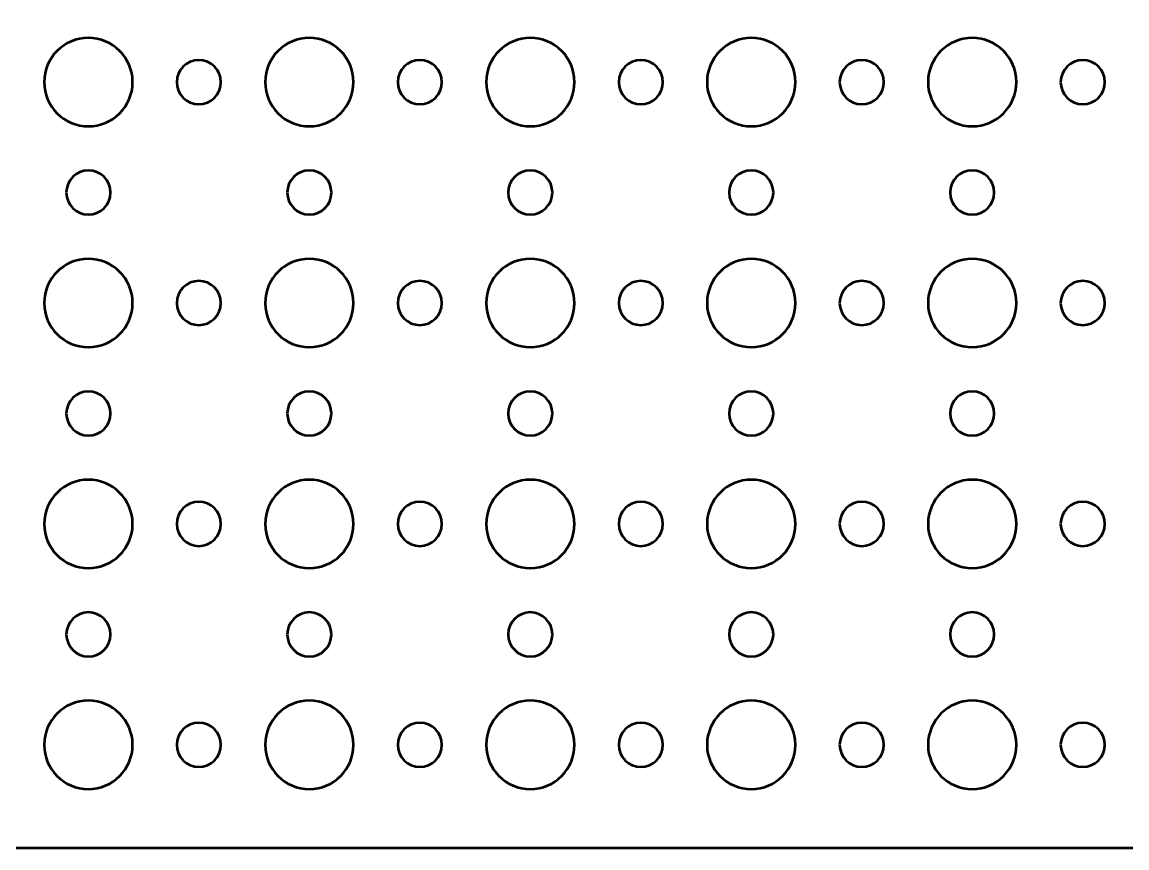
# Model space of a CAD drawing. Header units: centimetres. Extents: x -29.9 to 29.9, y -20.9 to 20.9.
# Drawn here: x -7.2 to 0.3, y -20.95 to -15.34 of the extents above; entities that cross this region are included whole.
import ezdxf

# ---------------------------------------------------------------- set-up
doc = ezdxf.new("R2010")
doc.units = ezdxf.units.CM
doc.header["$MEASUREMENT"] = 0
doc.layers.add('Layer 1', color=7, linetype='Continuous')

msp = doc.modelspace()

# ---------------------------------------------------------------- linework, layer by layer
at = {"layer": 'Layer 1', "lineweight": 53}
for points, knots in [([(29.45, -20.95), (29.45, -20.95), (-29.45, -20.95), (-29.45, -20.95), (-29.45, -20.95), (-29.72614, -20.95), (-29.95, -20.72614), (-29.95, -20.45), (-29.95, -20.45), (-29.95, -20.45), (-29.95, 20.45), (-29.95, 20.45), (-29.95, 20.45), (-29.95, 20.72614), (-29.72614, 20.95), (-29.45, 20.95), (-29.45, 20.95), (-29.45, 20.95), (29.45, 20.95), (29.45, 20.95), (29.45, 20.95), (29.72614, 20.95), (29.95, 20.72614), (29.95, 20.45), (29.95, 20.45), (29.95, 20.45), (29.95, -20.45), (29.95, -20.45), (29.95, -20.45), (29.95, -20.72614), (29.72614, -20.95), (29.45, -20.95)], [0, 0, 0, 0, 0.1111111, 0.1111111, 0.1111111, 0.1111111, 0.2222222, 0.2222222, 0.2222222, 0.2222222, 0.3333333, 0.3333333, 0.3333333, 0.3333333, 0.4444444, 0.4444444, 0.4444444, 0.4444444, 0.5555556, 0.5555556, 0.5555556, 0.5555556, 0.6666667, 0.6666667, 0.6666667, 0.6666667, 0.7777778, 0.7777778, 0.7777778, 0.7777778, 1, 1, 1, 1]), ([(-7.05, -15.75), (-7.05, -15.58431), (-6.91569, -15.45), (-6.75, -15.45), (-6.75, -15.45), (-6.58431, -15.45), (-6.45, -15.58431), (-6.45, -15.75), (-6.45, -15.75), (-6.45, -15.91569), (-6.58431, -16.05), (-6.75, -16.05), (-6.75, -16.05), (-6.91569, -16.05), (-7.05, -15.91569), (-7.05, -15.75)], [0, 0, 0, 0, 0.2, 0.2, 0.2, 0.2, 0.4, 0.4, 0.4, 0.4, 0.6, 0.6, 0.6, 0.6, 1, 1, 1, 1]), ([(-5.55, -15.75), (-5.55, -15.58431), (-5.41569, -15.45), (-5.25, -15.45), (-5.25, -15.45), (-5.08431, -15.45), (-4.95, -15.58431), (-4.95, -15.75), (-4.95, -15.75), (-4.95, -15.91569), (-5.08431, -16.05), (-5.25, -16.05), (-5.25, -16.05), (-5.41569, -16.05), (-5.55, -15.91569), (-5.55, -15.75)], [0, 0, 0, 0, 0.2, 0.2, 0.2, 0.2, 0.4, 0.4, 0.4, 0.4, 0.6, 0.6, 0.6, 0.6, 1, 1, 1, 1]), ([(-4.05, -15.75), (-4.05, -15.58431), (-3.91569, -15.45), (-3.75, -15.45), (-3.75, -15.45), (-3.58431, -15.45), (-3.45, -15.58431), (-3.45, -15.75), (-3.45, -15.75), (-3.45, -15.91569), (-3.58431, -16.05), (-3.75, -16.05), (-3.75, -16.05), (-3.91569, -16.05), (-4.05, -15.91569), (-4.05, -15.75)], [0, 0, 0, 0, 0.2, 0.2, 0.2, 0.2, 0.4, 0.4, 0.4, 0.4, 0.6, 0.6, 0.6, 0.6, 1, 1, 1, 1]), ([(-2.55, -15.75), (-2.55, -15.58431), (-2.41569, -15.45), (-2.25, -15.45), (-2.25, -15.45), (-2.08431, -15.45), (-1.95, -15.58431), (-1.95, -15.75), (-1.95, -15.75), (-1.95, -15.91569), (-2.08431, -16.05), (-2.25, -16.05), (-2.25, -16.05), (-2.41569, -16.05), (-2.55, -15.91569), (-2.55, -15.75)], [0, 0, 0, 0, 0.2, 0.2, 0.2, 0.2, 0.4, 0.4, 0.4, 0.4, 0.6, 0.6, 0.6, 0.6, 1, 1, 1, 1]), ([(-1.05, -15.75), (-1.05, -15.58431), (-0.91569, -15.45), (-0.75, -15.45), (-0.75, -15.45), (-0.58431, -15.45), (-0.45, -15.58431), (-0.45, -15.75), (-0.45, -15.75), (-0.45, -15.91569), (-0.58431, -16.05), (-0.75, -16.05), (-0.75, -16.05), (-0.91569, -16.05), (-1.05, -15.91569), (-1.05, -15.75)], [0, 0, 0, 0, 0.2, 0.2, 0.2, 0.2, 0.4, 0.4, 0.4, 0.4, 0.6, 0.6, 0.6, 0.6, 1, 1, 1, 1]), ([(-6.15, -15.75), (-6.15, -15.66716), (-6.08284, -15.6), (-6, -15.6), (-6, -15.6), (-5.91716, -15.6), (-5.85, -15.66716), (-5.85, -15.75), (-5.85, -15.75), (-5.85, -15.83284), (-5.91716, -15.9), (-6, -15.9), (-6, -15.9), (-6.08284, -15.9), (-6.15, -15.83284), (-6.15, -15.75)], [0, 0, 0, 0, 0.2, 0.2, 0.2, 0.2, 0.4, 0.4, 0.4, 0.4, 0.6, 0.6, 0.6, 0.6, 1, 1, 1, 1]), ([(-4.65, -15.75), (-4.65, -15.66716), (-4.58284, -15.6), (-4.5, -15.6), (-4.5, -15.6), (-4.41716, -15.6), (-4.35, -15.66716), (-4.35, -15.75), (-4.35, -15.75), (-4.35, -15.83284), (-4.41716, -15.9), (-4.5, -15.9), (-4.5, -15.9), (-4.58284, -15.9), (-4.65, -15.83284), (-4.65, -15.75)], [0, 0, 0, 0, 0.2, 0.2, 0.2, 0.2, 0.4, 0.4, 0.4, 0.4, 0.6, 0.6, 0.6, 0.6, 1, 1, 1, 1]), ([(-3.15, -15.75), (-3.15, -15.66716), (-3.08284, -15.6), (-3, -15.6), (-3, -15.6), (-2.91716, -15.6), (-2.85, -15.66716), (-2.85, -15.75), (-2.85, -15.75), (-2.85, -15.83284), (-2.91716, -15.9), (-3, -15.9), (-3, -15.9), (-3.08284, -15.9), (-3.15, -15.83284), (-3.15, -15.75)], [0, 0, 0, 0, 0.2, 0.2, 0.2, 0.2, 0.4, 0.4, 0.4, 0.4, 0.6, 0.6, 0.6, 0.6, 1, 1, 1, 1]), ([(-1.65, -15.75), (-1.65, -15.66716), (-1.58284, -15.6), (-1.5, -15.6), (-1.5, -15.6), (-1.41716, -15.6), (-1.35, -15.66716), (-1.35, -15.75), (-1.35, -15.75), (-1.35, -15.83284), (-1.41716, -15.9), (-1.5, -15.9), (-1.5, -15.9), (-1.58284, -15.9), (-1.65, -15.83284), (-1.65, -15.75)], [0, 0, 0, 0, 0.2, 0.2, 0.2, 0.2, 0.4, 0.4, 0.4, 0.4, 0.6, 0.6, 0.6, 0.6, 1, 1, 1, 1]), ([(-0.15, -15.75), (-0.15, -15.66716), (-0.08284, -15.6), (0, -15.6), (0, -15.6), (0.08284, -15.6), (0.15, -15.66716), (0.15, -15.75), (0.15, -15.75), (0.15, -15.83284), (0.08284, -15.9), (0, -15.9), (0, -15.9), (-0.08284, -15.9), (-0.15, -15.83284), (-0.15, -15.75)], [0, 0, 0, 0, 0.2, 0.2, 0.2, 0.2, 0.4, 0.4, 0.4, 0.4, 0.6, 0.6, 0.6, 0.6, 1, 1, 1, 1]), ([(-6.9, -16.5), (-6.9, -16.41716), (-6.83284, -16.35), (-6.75, -16.35), (-6.75, -16.35), (-6.66716, -16.35), (-6.6, -16.41716), (-6.6, -16.5), (-6.6, -16.5), (-6.6, -16.58284), (-6.66716, -16.65), (-6.75, -16.65), (-6.75, -16.65), (-6.83284, -16.65), (-6.9, -16.58284), (-6.9, -16.5)], [0, 0, 0, 0, 0.2, 0.2, 0.2, 0.2, 0.4, 0.4, 0.4, 0.4, 0.6, 0.6, 0.6, 0.6, 1, 1, 1, 1]), ([(-5.4, -16.5), (-5.4, -16.41716), (-5.33284, -16.35), (-5.25, -16.35), (-5.25, -16.35), (-5.16716, -16.35), (-5.1, -16.41716), (-5.1, -16.5), (-5.1, -16.5), (-5.1, -16.58284), (-5.16716, -16.65), (-5.25, -16.65), (-5.25, -16.65), (-5.33284, -16.65), (-5.4, -16.58284), (-5.4, -16.5)], [0, 0, 0, 0, 0.2, 0.2, 0.2, 0.2, 0.4, 0.4, 0.4, 0.4, 0.6, 0.6, 0.6, 0.6, 1, 1, 1, 1]), ([(-3.9, -16.5), (-3.9, -16.41716), (-3.83284, -16.35), (-3.75, -16.35), (-3.75, -16.35), (-3.66716, -16.35), (-3.6, -16.41716), (-3.6, -16.5), (-3.6, -16.5), (-3.6, -16.58284), (-3.66716, -16.65), (-3.75, -16.65), (-3.75, -16.65), (-3.83284, -16.65), (-3.9, -16.58284), (-3.9, -16.5)], [0, 0, 0, 0, 0.2, 0.2, 0.2, 0.2, 0.4, 0.4, 0.4, 0.4, 0.6, 0.6, 0.6, 0.6, 1, 1, 1, 1]), ([(-2.4, -16.5), (-2.4, -16.41716), (-2.33284, -16.35), (-2.25, -16.35), (-2.25, -16.35), (-2.16716, -16.35), (-2.1, -16.41716), (-2.1, -16.5), (-2.1, -16.5), (-2.1, -16.58284), (-2.16716, -16.65), (-2.25, -16.65), (-2.25, -16.65), (-2.33284, -16.65), (-2.4, -16.58284), (-2.4, -16.5)], [0, 0, 0, 0, 0.2, 0.2, 0.2, 0.2, 0.4, 0.4, 0.4, 0.4, 0.6, 0.6, 0.6, 0.6, 1, 1, 1, 1]), ([(-0.9, -16.5), (-0.9, -16.41716), (-0.83284, -16.35), (-0.75, -16.35), (-0.75, -16.35), (-0.66716, -16.35), (-0.6, -16.41716), (-0.6, -16.5), (-0.6, -16.5), (-0.6, -16.58284), (-0.66716, -16.65), (-0.75, -16.65), (-0.75, -16.65), (-0.83284, -16.65), (-0.9, -16.58284), (-0.9, -16.5)], [0, 0, 0, 0, 0.2, 0.2, 0.2, 0.2, 0.4, 0.4, 0.4, 0.4, 0.6, 0.6, 0.6, 0.6, 1, 1, 1, 1]), ([(-7.05, -17.25), (-7.05, -17.08431), (-6.91569, -16.95), (-6.75, -16.95), (-6.75, -16.95), (-6.58431, -16.95), (-6.45, -17.08431), (-6.45, -17.25), (-6.45, -17.25), (-6.45, -17.41569), (-6.58431, -17.55), (-6.75, -17.55), (-6.75, -17.55), (-6.91569, -17.55), (-7.05, -17.41569), (-7.05, -17.25)], [0, 0, 0, 0, 0.2, 0.2, 0.2, 0.2, 0.4, 0.4, 0.4, 0.4, 0.6, 0.6, 0.6, 0.6, 1, 1, 1, 1]), ([(-5.55, -17.25), (-5.55, -17.08431), (-5.41569, -16.95), (-5.25, -16.95), (-5.25, -16.95), (-5.08431, -16.95), (-4.95, -17.08431), (-4.95, -17.25), (-4.95, -17.25), (-4.95, -17.41569), (-5.08431, -17.55), (-5.25, -17.55), (-5.25, -17.55), (-5.41569, -17.55), (-5.55, -17.41569), (-5.55, -17.25)], [0, 0, 0, 0, 0.2, 0.2, 0.2, 0.2, 0.4, 0.4, 0.4, 0.4, 0.6, 0.6, 0.6, 0.6, 1, 1, 1, 1]), ([(-4.05, -17.25), (-4.05, -17.08431), (-3.91569, -16.95), (-3.75, -16.95), (-3.75, -16.95), (-3.58431, -16.95), (-3.45, -17.08431), (-3.45, -17.25), (-3.45, -17.25), (-3.45, -17.41569), (-3.58431, -17.55), (-3.75, -17.55), (-3.75, -17.55), (-3.91569, -17.55), (-4.05, -17.41569), (-4.05, -17.25)], [0, 0, 0, 0, 0.2, 0.2, 0.2, 0.2, 0.4, 0.4, 0.4, 0.4, 0.6, 0.6, 0.6, 0.6, 1, 1, 1, 1]), ([(-2.55, -17.25), (-2.55, -17.08431), (-2.41569, -16.95), (-2.25, -16.95), (-2.25, -16.95), (-2.08431, -16.95), (-1.95, -17.08431), (-1.95, -17.25), (-1.95, -17.25), (-1.95, -17.41569), (-2.08431, -17.55), (-2.25, -17.55), (-2.25, -17.55), (-2.41569, -17.55), (-2.55, -17.41569), (-2.55, -17.25)], [0, 0, 0, 0, 0.2, 0.2, 0.2, 0.2, 0.4, 0.4, 0.4, 0.4, 0.6, 0.6, 0.6, 0.6, 1, 1, 1, 1]), ([(-1.05, -17.25), (-1.05, -17.08431), (-0.91569, -16.95), (-0.75, -16.95), (-0.75, -16.95), (-0.58431, -16.95), (-0.45, -17.08431), (-0.45, -17.25), (-0.45, -17.25), (-0.45, -17.41569), (-0.58431, -17.55), (-0.75, -17.55), (-0.75, -17.55), (-0.91569, -17.55), (-1.05, -17.41569), (-1.05, -17.25)], [0, 0, 0, 0, 0.2, 0.2, 0.2, 0.2, 0.4, 0.4, 0.4, 0.4, 0.6, 0.6, 0.6, 0.6, 1, 1, 1, 1]), ([(-6.15, -17.25), (-6.15, -17.16716), (-6.08284, -17.1), (-6, -17.1), (-6, -17.1), (-5.91716, -17.1), (-5.85, -17.16716), (-5.85, -17.25), (-5.85, -17.25), (-5.85, -17.33284), (-5.91716, -17.4), (-6, -17.4), (-6, -17.4), (-6.08284, -17.4), (-6.15, -17.33284), (-6.15, -17.25)], [0, 0, 0, 0, 0.2, 0.2, 0.2, 0.2, 0.4, 0.4, 0.4, 0.4, 0.6, 0.6, 0.6, 0.6, 1, 1, 1, 1]), ([(-4.65, -17.25), (-4.65, -17.16716), (-4.58284, -17.1), (-4.5, -17.1), (-4.5, -17.1), (-4.41716, -17.1), (-4.35, -17.16716), (-4.35, -17.25), (-4.35, -17.25), (-4.35, -17.33284), (-4.41716, -17.4), (-4.5, -17.4), (-4.5, -17.4), (-4.58284, -17.4), (-4.65, -17.33284), (-4.65, -17.25)], [0, 0, 0, 0, 0.2, 0.2, 0.2, 0.2, 0.4, 0.4, 0.4, 0.4, 0.6, 0.6, 0.6, 0.6, 1, 1, 1, 1]), ([(-3.15, -17.25), (-3.15, -17.16716), (-3.08284, -17.1), (-3, -17.1), (-3, -17.1), (-2.91716, -17.1), (-2.85, -17.16716), (-2.85, -17.25), (-2.85, -17.25), (-2.85, -17.33284), (-2.91716, -17.4), (-3, -17.4), (-3, -17.4), (-3.08284, -17.4), (-3.15, -17.33284), (-3.15, -17.25)], [0, 0, 0, 0, 0.2, 0.2, 0.2, 0.2, 0.4, 0.4, 0.4, 0.4, 0.6, 0.6, 0.6, 0.6, 1, 1, 1, 1]), ([(-1.65, -17.25), (-1.65, -17.16716), (-1.58284, -17.1), (-1.5, -17.1), (-1.5, -17.1), (-1.41716, -17.1), (-1.35, -17.16716), (-1.35, -17.25), (-1.35, -17.25), (-1.35, -17.33284), (-1.41716, -17.4), (-1.5, -17.4), (-1.5, -17.4), (-1.58284, -17.4), (-1.65, -17.33284), (-1.65, -17.25)], [0, 0, 0, 0, 0.2, 0.2, 0.2, 0.2, 0.4, 0.4, 0.4, 0.4, 0.6, 0.6, 0.6, 0.6, 1, 1, 1, 1]), ([(-0.15, -17.25), (-0.15, -17.16716), (-0.08284, -17.1), (0, -17.1), (0, -17.1), (0.08284, -17.1), (0.15, -17.16716), (0.15, -17.25), (0.15, -17.25), (0.15, -17.33284), (0.08284, -17.4), (0, -17.4), (0, -17.4), (-0.08284, -17.4), (-0.15, -17.33284), (-0.15, -17.25)], [0, 0, 0, 0, 0.2, 0.2, 0.2, 0.2, 0.4, 0.4, 0.4, 0.4, 0.6, 0.6, 0.6, 0.6, 1, 1, 1, 1]), ([(-6.9, -18), (-6.9, -17.91716), (-6.83284, -17.85), (-6.75, -17.85), (-6.75, -17.85), (-6.66716, -17.85), (-6.6, -17.91716), (-6.6, -18), (-6.6, -18), (-6.6, -18.08284), (-6.66716, -18.15), (-6.75, -18.15), (-6.75, -18.15), (-6.83284, -18.15), (-6.9, -18.08284), (-6.9, -18)], [0, 0, 0, 0, 0.2, 0.2, 0.2, 0.2, 0.4, 0.4, 0.4, 0.4, 0.6, 0.6, 0.6, 0.6, 1, 1, 1, 1]), ([(-5.4, -18), (-5.4, -17.91716), (-5.33284, -17.85), (-5.25, -17.85), (-5.25, -17.85), (-5.16716, -17.85), (-5.1, -17.91716), (-5.1, -18), (-5.1, -18), (-5.1, -18.08284), (-5.16716, -18.15), (-5.25, -18.15), (-5.25, -18.15), (-5.33284, -18.15), (-5.4, -18.08284), (-5.4, -18)], [0, 0, 0, 0, 0.2, 0.2, 0.2, 0.2, 0.4, 0.4, 0.4, 0.4, 0.6, 0.6, 0.6, 0.6, 1, 1, 1, 1]), ([(-3.9, -18), (-3.9, -17.91716), (-3.83284, -17.85), (-3.75, -17.85), (-3.75, -17.85), (-3.66716, -17.85), (-3.6, -17.91716), (-3.6, -18), (-3.6, -18), (-3.6, -18.08284), (-3.66716, -18.15), (-3.75, -18.15), (-3.75, -18.15), (-3.83284, -18.15), (-3.9, -18.08284), (-3.9, -18)], [0, 0, 0, 0, 0.2, 0.2, 0.2, 0.2, 0.4, 0.4, 0.4, 0.4, 0.6, 0.6, 0.6, 0.6, 1, 1, 1, 1]), ([(-2.4, -18), (-2.4, -17.91716), (-2.33284, -17.85), (-2.25, -17.85), (-2.25, -17.85), (-2.16716, -17.85), (-2.1, -17.91716), (-2.1, -18), (-2.1, -18), (-2.1, -18.08284), (-2.16716, -18.15), (-2.25, -18.15), (-2.25, -18.15), (-2.33284, -18.15), (-2.4, -18.08284), (-2.4, -18)], [0, 0, 0, 0, 0.2, 0.2, 0.2, 0.2, 0.4, 0.4, 0.4, 0.4, 0.6, 0.6, 0.6, 0.6, 1, 1, 1, 1]), ([(-0.9, -18), (-0.9, -17.91716), (-0.83284, -17.85), (-0.75, -17.85), (-0.75, -17.85), (-0.66716, -17.85), (-0.6, -17.91716), (-0.6, -18), (-0.6, -18), (-0.6, -18.08284), (-0.66716, -18.15), (-0.75, -18.15), (-0.75, -18.15), (-0.83284, -18.15), (-0.9, -18.08284), (-0.9, -18)], [0, 0, 0, 0, 0.2, 0.2, 0.2, 0.2, 0.4, 0.4, 0.4, 0.4, 0.6, 0.6, 0.6, 0.6, 1, 1, 1, 1]), ([(-7.05, -18.75), (-7.05, -18.58431), (-6.91569, -18.45), (-6.75, -18.45), (-6.75, -18.45), (-6.58431, -18.45), (-6.45, -18.58431), (-6.45, -18.75), (-6.45, -18.75), (-6.45, -18.91569), (-6.58431, -19.05), (-6.75, -19.05), (-6.75, -19.05), (-6.91569, -19.05), (-7.05, -18.91569), (-7.05, -18.75)], [0, 0, 0, 0, 0.2, 0.2, 0.2, 0.2, 0.4, 0.4, 0.4, 0.4, 0.6, 0.6, 0.6, 0.6, 1, 1, 1, 1]), ([(-5.55, -18.75), (-5.55, -18.58431), (-5.41569, -18.45), (-5.25, -18.45), (-5.25, -18.45), (-5.08431, -18.45), (-4.95, -18.58431), (-4.95, -18.75), (-4.95, -18.75), (-4.95, -18.91569), (-5.08431, -19.05), (-5.25, -19.05), (-5.25, -19.05), (-5.41569, -19.05), (-5.55, -18.91569), (-5.55, -18.75)], [0, 0, 0, 0, 0.2, 0.2, 0.2, 0.2, 0.4, 0.4, 0.4, 0.4, 0.6, 0.6, 0.6, 0.6, 1, 1, 1, 1]), ([(-4.05, -18.75), (-4.05, -18.58431), (-3.91569, -18.45), (-3.75, -18.45), (-3.75, -18.45), (-3.58431, -18.45), (-3.45, -18.58431), (-3.45, -18.75), (-3.45, -18.75), (-3.45, -18.91569), (-3.58431, -19.05), (-3.75, -19.05), (-3.75, -19.05), (-3.91569, -19.05), (-4.05, -18.91569), (-4.05, -18.75)], [0, 0, 0, 0, 0.2, 0.2, 0.2, 0.2, 0.4, 0.4, 0.4, 0.4, 0.6, 0.6, 0.6, 0.6, 1, 1, 1, 1]), ([(-2.55, -18.75), (-2.55, -18.58431), (-2.41569, -18.45), (-2.25, -18.45), (-2.25, -18.45), (-2.08431, -18.45), (-1.95, -18.58431), (-1.95, -18.75), (-1.95, -18.75), (-1.95, -18.91569), (-2.08431, -19.05), (-2.25, -19.05), (-2.25, -19.05), (-2.41569, -19.05), (-2.55, -18.91569), (-2.55, -18.75)], [0, 0, 0, 0, 0.2, 0.2, 0.2, 0.2, 0.4, 0.4, 0.4, 0.4, 0.6, 0.6, 0.6, 0.6, 1, 1, 1, 1]), ([(-1.05, -18.75), (-1.05, -18.58431), (-0.91569, -18.45), (-0.75, -18.45), (-0.75, -18.45), (-0.58431, -18.45), (-0.45, -18.58431), (-0.45, -18.75), (-0.45, -18.75), (-0.45, -18.91569), (-0.58431, -19.05), (-0.75, -19.05), (-0.75, -19.05), (-0.91569, -19.05), (-1.05, -18.91569), (-1.05, -18.75)], [0, 0, 0, 0, 0.2, 0.2, 0.2, 0.2, 0.4, 0.4, 0.4, 0.4, 0.6, 0.6, 0.6, 0.6, 1, 1, 1, 1]), ([(-6.15, -18.75), (-6.15, -18.66716), (-6.08284, -18.6), (-6, -18.6), (-6, -18.6), (-5.91716, -18.6), (-5.85, -18.66716), (-5.85, -18.75), (-5.85, -18.75), (-5.85, -18.83284), (-5.91716, -18.9), (-6, -18.9), (-6, -18.9), (-6.08284, -18.9), (-6.15, -18.83284), (-6.15, -18.75)], [0, 0, 0, 0, 0.2, 0.2, 0.2, 0.2, 0.4, 0.4, 0.4, 0.4, 0.6, 0.6, 0.6, 0.6, 1, 1, 1, 1]), ([(-4.65, -18.75), (-4.65, -18.66716), (-4.58284, -18.6), (-4.5, -18.6), (-4.5, -18.6), (-4.41716, -18.6), (-4.35, -18.66716), (-4.35, -18.75), (-4.35, -18.75), (-4.35, -18.83284), (-4.41716, -18.9), (-4.5, -18.9), (-4.5, -18.9), (-4.58284, -18.9), (-4.65, -18.83284), (-4.65, -18.75)], [0, 0, 0, 0, 0.2, 0.2, 0.2, 0.2, 0.4, 0.4, 0.4, 0.4, 0.6, 0.6, 0.6, 0.6, 1, 1, 1, 1]), ([(-3.15, -18.75), (-3.15, -18.66716), (-3.08284, -18.6), (-3, -18.6), (-3, -18.6), (-2.91716, -18.6), (-2.85, -18.66716), (-2.85, -18.75), (-2.85, -18.75), (-2.85, -18.83284), (-2.91716, -18.9), (-3, -18.9), (-3, -18.9), (-3.08284, -18.9), (-3.15, -18.83284), (-3.15, -18.75)], [0, 0, 0, 0, 0.2, 0.2, 0.2, 0.2, 0.4, 0.4, 0.4, 0.4, 0.6, 0.6, 0.6, 0.6, 1, 1, 1, 1]), ([(-1.65, -18.75), (-1.65, -18.66716), (-1.58284, -18.6), (-1.5, -18.6), (-1.5, -18.6), (-1.41716, -18.6), (-1.35, -18.66716), (-1.35, -18.75), (-1.35, -18.75), (-1.35, -18.83284), (-1.41716, -18.9), (-1.5, -18.9), (-1.5, -18.9), (-1.58284, -18.9), (-1.65, -18.83284), (-1.65, -18.75)], [0, 0, 0, 0, 0.2, 0.2, 0.2, 0.2, 0.4, 0.4, 0.4, 0.4, 0.6, 0.6, 0.6, 0.6, 1, 1, 1, 1]), ([(-0.15, -18.75), (-0.15, -18.66716), (-0.08284, -18.6), (0, -18.6), (0, -18.6), (0.08284, -18.6), (0.15, -18.66716), (0.15, -18.75), (0.15, -18.75), (0.15, -18.83284), (0.08284, -18.9), (0, -18.9), (0, -18.9), (-0.08284, -18.9), (-0.15, -18.83284), (-0.15, -18.75)], [0, 0, 0, 0, 0.2, 0.2, 0.2, 0.2, 0.4, 0.4, 0.4, 0.4, 0.6, 0.6, 0.6, 0.6, 1, 1, 1, 1]), ([(-6.9, -19.5), (-6.9, -19.41716), (-6.83284, -19.35), (-6.75, -19.35), (-6.75, -19.35), (-6.66716, -19.35), (-6.6, -19.41716), (-6.6, -19.5), (-6.6, -19.5), (-6.6, -19.58284), (-6.66716, -19.65), (-6.75, -19.65), (-6.75, -19.65), (-6.83284, -19.65), (-6.9, -19.58284), (-6.9, -19.5)], [0, 0, 0, 0, 0.2, 0.2, 0.2, 0.2, 0.4, 0.4, 0.4, 0.4, 0.6, 0.6, 0.6, 0.6, 1, 1, 1, 1]), ([(-5.4, -19.5), (-5.4, -19.41716), (-5.33284, -19.35), (-5.25, -19.35), (-5.25, -19.35), (-5.16716, -19.35), (-5.1, -19.41716), (-5.1, -19.5), (-5.1, -19.5), (-5.1, -19.58284), (-5.16716, -19.65), (-5.25, -19.65), (-5.25, -19.65), (-5.33284, -19.65), (-5.4, -19.58284), (-5.4, -19.5)], [0, 0, 0, 0, 0.2, 0.2, 0.2, 0.2, 0.4, 0.4, 0.4, 0.4, 0.6, 0.6, 0.6, 0.6, 1, 1, 1, 1]), ([(-3.9, -19.5), (-3.9, -19.41716), (-3.83284, -19.35), (-3.75, -19.35), (-3.75, -19.35), (-3.66716, -19.35), (-3.6, -19.41716), (-3.6, -19.5), (-3.6, -19.5), (-3.6, -19.58284), (-3.66716, -19.65), (-3.75, -19.65), (-3.75, -19.65), (-3.83284, -19.65), (-3.9, -19.58284), (-3.9, -19.5)], [0, 0, 0, 0, 0.2, 0.2, 0.2, 0.2, 0.4, 0.4, 0.4, 0.4, 0.6, 0.6, 0.6, 0.6, 1, 1, 1, 1]), ([(-2.4, -19.5), (-2.4, -19.41716), (-2.33284, -19.35), (-2.25, -19.35), (-2.25, -19.35), (-2.16716, -19.35), (-2.1, -19.41716), (-2.1, -19.5), (-2.1, -19.5), (-2.1, -19.58284), (-2.16716, -19.65), (-2.25, -19.65), (-2.25, -19.65), (-2.33284, -19.65), (-2.4, -19.58284), (-2.4, -19.5)], [0, 0, 0, 0, 0.2, 0.2, 0.2, 0.2, 0.4, 0.4, 0.4, 0.4, 0.6, 0.6, 0.6, 0.6, 1, 1, 1, 1]), ([(-0.9, -19.5), (-0.9, -19.41716), (-0.83284, -19.35), (-0.75, -19.35), (-0.75, -19.35), (-0.66716, -19.35), (-0.6, -19.41716), (-0.6, -19.5), (-0.6, -19.5), (-0.6, -19.58284), (-0.66716, -19.65), (-0.75, -19.65), (-0.75, -19.65), (-0.83284, -19.65), (-0.9, -19.58284), (-0.9, -19.5)], [0, 0, 0, 0, 0.2, 0.2, 0.2, 0.2, 0.4, 0.4, 0.4, 0.4, 0.6, 0.6, 0.6, 0.6, 1, 1, 1, 1]), ([(-7.05, -20.25), (-7.05, -20.08431), (-6.91569, -19.95), (-6.75, -19.95), (-6.75, -19.95), (-6.58431, -19.95), (-6.45, -20.08431), (-6.45, -20.25), (-6.45, -20.25), (-6.45, -20.41569), (-6.58431, -20.55), (-6.75, -20.55), (-6.75, -20.55), (-6.91569, -20.55), (-7.05, -20.41569), (-7.05, -20.25)], [0, 0, 0, 0, 0.2, 0.2, 0.2, 0.2, 0.4, 0.4, 0.4, 0.4, 0.6, 0.6, 0.6, 0.6, 1, 1, 1, 1]), ([(-5.55, -20.25), (-5.55, -20.08431), (-5.41569, -19.95), (-5.25, -19.95), (-5.25, -19.95), (-5.08431, -19.95), (-4.95, -20.08431), (-4.95, -20.25), (-4.95, -20.25), (-4.95, -20.41569), (-5.08431, -20.55), (-5.25, -20.55), (-5.25, -20.55), (-5.41569, -20.55), (-5.55, -20.41569), (-5.55, -20.25)], [0, 0, 0, 0, 0.2, 0.2, 0.2, 0.2, 0.4, 0.4, 0.4, 0.4, 0.6, 0.6, 0.6, 0.6, 1, 1, 1, 1]), ([(-4.05, -20.25), (-4.05, -20.08431), (-3.91569, -19.95), (-3.75, -19.95), (-3.75, -19.95), (-3.58431, -19.95), (-3.45, -20.08431), (-3.45, -20.25), (-3.45, -20.25), (-3.45, -20.41569), (-3.58431, -20.55), (-3.75, -20.55), (-3.75, -20.55), (-3.91569, -20.55), (-4.05, -20.41569), (-4.05, -20.25)], [0, 0, 0, 0, 0.2, 0.2, 0.2, 0.2, 0.4, 0.4, 0.4, 0.4, 0.6, 0.6, 0.6, 0.6, 1, 1, 1, 1]), ([(-2.55, -20.25), (-2.55, -20.08431), (-2.41569, -19.95), (-2.25, -19.95), (-2.25, -19.95), (-2.08431, -19.95), (-1.95, -20.08431), (-1.95, -20.25), (-1.95, -20.25), (-1.95, -20.41569), (-2.08431, -20.55), (-2.25, -20.55), (-2.25, -20.55), (-2.41569, -20.55), (-2.55, -20.41569), (-2.55, -20.25)], [0, 0, 0, 0, 0.2, 0.2, 0.2, 0.2, 0.4, 0.4, 0.4, 0.4, 0.6, 0.6, 0.6, 0.6, 1, 1, 1, 1]), ([(-1.05, -20.25), (-1.05, -20.08431), (-0.91569, -19.95), (-0.75, -19.95), (-0.75, -19.95), (-0.58431, -19.95), (-0.45, -20.08431), (-0.45, -20.25), (-0.45, -20.25), (-0.45, -20.41569), (-0.58431, -20.55), (-0.75, -20.55), (-0.75, -20.55), (-0.91569, -20.55), (-1.05, -20.41569), (-1.05, -20.25)], [0, 0, 0, 0, 0.2, 0.2, 0.2, 0.2, 0.4, 0.4, 0.4, 0.4, 0.6, 0.6, 0.6, 0.6, 1, 1, 1, 1]), ([(-6.15, -20.25), (-6.15, -20.16716), (-6.08284, -20.1), (-6, -20.1), (-6, -20.1), (-5.91716, -20.1), (-5.85, -20.16716), (-5.85, -20.25), (-5.85, -20.25), (-5.85, -20.33284), (-5.91716, -20.4), (-6, -20.4), (-6, -20.4), (-6.08284, -20.4), (-6.15, -20.33284), (-6.15, -20.25)], [0, 0, 0, 0, 0.2, 0.2, 0.2, 0.2, 0.4, 0.4, 0.4, 0.4, 0.6, 0.6, 0.6, 0.6, 1, 1, 1, 1]), ([(-4.65, -20.25), (-4.65, -20.16716), (-4.58284, -20.1), (-4.5, -20.1), (-4.5, -20.1), (-4.41716, -20.1), (-4.35, -20.16716), (-4.35, -20.25), (-4.35, -20.25), (-4.35, -20.33284), (-4.41716, -20.4), (-4.5, -20.4), (-4.5, -20.4), (-4.58284, -20.4), (-4.65, -20.33284), (-4.65, -20.25)], [0, 0, 0, 0, 0.2, 0.2, 0.2, 0.2, 0.4, 0.4, 0.4, 0.4, 0.6, 0.6, 0.6, 0.6, 1, 1, 1, 1]), ([(-3.15, -20.25), (-3.15, -20.16716), (-3.08284, -20.1), (-3, -20.1), (-3, -20.1), (-2.91716, -20.1), (-2.85, -20.16716), (-2.85, -20.25), (-2.85, -20.25), (-2.85, -20.33284), (-2.91716, -20.4), (-3, -20.4), (-3, -20.4), (-3.08284, -20.4), (-3.15, -20.33284), (-3.15, -20.25)], [0, 0, 0, 0, 0.2, 0.2, 0.2, 0.2, 0.4, 0.4, 0.4, 0.4, 0.6, 0.6, 0.6, 0.6, 1, 1, 1, 1]), ([(-1.65, -20.25), (-1.65, -20.16716), (-1.58284, -20.1), (-1.5, -20.1), (-1.5, -20.1), (-1.41716, -20.1), (-1.35, -20.16716), (-1.35, -20.25), (-1.35, -20.25), (-1.35, -20.33284), (-1.41716, -20.4), (-1.5, -20.4), (-1.5, -20.4), (-1.58284, -20.4), (-1.65, -20.33284), (-1.65, -20.25)], [0, 0, 0, 0, 0.2, 0.2, 0.2, 0.2, 0.4, 0.4, 0.4, 0.4, 0.6, 0.6, 0.6, 0.6, 1, 1, 1, 1]), ([(-0.15, -20.25), (-0.15, -20.16716), (-0.08284, -20.1), (0, -20.1), (0, -20.1), (0.08284, -20.1), (0.15, -20.16716), (0.15, -20.25), (0.15, -20.25), (0.15, -20.33284), (0.08284, -20.4), (0, -20.4), (0, -20.4), (-0.08284, -20.4), (-0.15, -20.33284), (-0.15, -20.25)], [0, 0, 0, 0, 0.2, 0.2, 0.2, 0.2, 0.4, 0.4, 0.4, 0.4, 0.6, 0.6, 0.6, 0.6, 1, 1, 1, 1])]:
    msp.add_open_spline(points, degree=3, knots=knots, dxfattribs=at)

doc.saveas('drawing.dxf')
